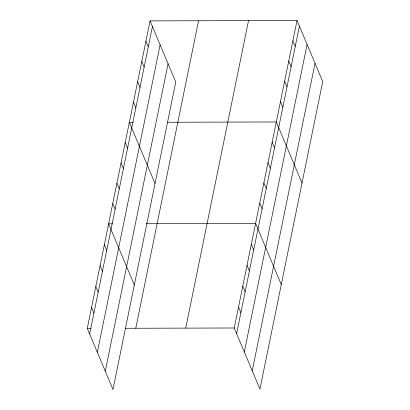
<?xml version="1.0" encoding="UTF-8"?>
<svg xmlns="http://www.w3.org/2000/svg" width="410" height="410" viewBox="0 0 410 410"><rect width="100%" height="100%" fill="white"/><g stroke="black" fill="none" stroke-linecap="round" stroke-linejoin="round"><path stroke-width="0.61" d="M150.065 20.884L175.762 82.01L112.965 389.5L87.274 328.374L150.065 20.884L297.035 20.5L322.726 81.626L259.935 389.116L234.238 327.99L297.035 20.5M89.641 334.006L152.433 26.522M97.339 352.318L160.131 44.834M105.267 371.188L168.064 63.699M135.772 328.246L198.563 20.756M185.74 328.113L248.532 20.628M236.611 333.622L299.402 26.137M244.309 351.939L307.1 44.449M252.237 370.804L315.029 63.314M133.173 122.344L129.345 122.354L155.036 183.485M167.634 122.257L276.309 121.97L302.006 183.101M112.448 223.814L108.619 223.824L134.316 284.955M146.273 223.727L255.589 223.44L281.286 284.571M87.274 328.374L91.102 328.364M125.562 328.272L234.238 327.99M292.889 40.795L295.256 46.432M288.742 61.09L291.115 66.722M284.601 81.385L286.969 87.017M280.455 101.675L282.823 107.312M272.168 142.265L274.536 147.902M268.022 162.56L270.39 168.197M263.876 182.855L266.249 188.487M259.735 203.15L262.103 208.782M251.32 244.35L253.687 249.987M247.051 265.26L249.418 270.897M145.919 41.179L148.287 46.812M242.781 286.17L245.149 291.807M141.773 61.474L144.146 67.107M238.512 307.08L240.88 312.712M137.632 81.764L140 87.402M133.486 102.059L135.853 107.697M125.199 142.649L127.566 148.287M121.052 162.944L123.42 168.577M116.911 183.239L119.279 188.872M112.765 203.529L115.133 209.167M104.35 244.734L106.718 250.372M100.081 265.644L102.449 271.282M95.812 286.554L98.18 292.192M91.543 307.464L93.91 313.096"/></g></svg>
